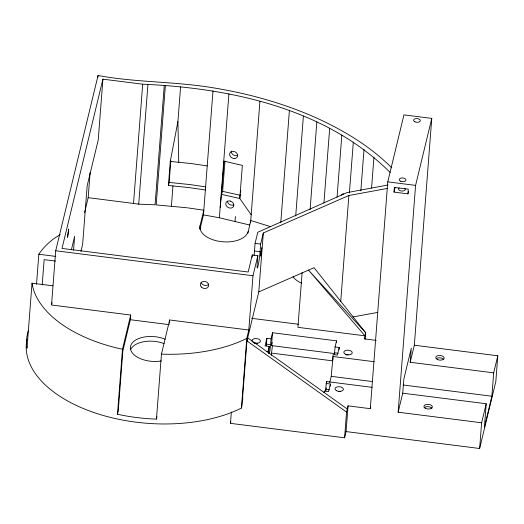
<?xml version="1.0" encoding="UTF-8"?>
<svg xmlns="http://www.w3.org/2000/svg" width="524" height="524" viewBox="0 0 524 524"><rect width="100%" height="100%" fill="white"/><g stroke="black" fill="none" stroke-linecap="round" stroke-linejoin="round"><path stroke-width="0.79" d="M52.872 285.816L32.023 283.176L27.025 348.178L26.927 347.681A126.566 69.856 4.4 0 1 28.375 330.447M36.523 284.316L38.835 254.251L39.496 253.203A126.566 69.856 4.4 0 1 53.959 238.61L60.253 234.542M42.202 284.918L44.147 259.649L55.439 261.076M391.69 167.811C371.313 147.244 346.233 131.95 320.177 119.668A266.493 147.087 4.4 0 0 214.087 87.96C175.651 81.351 136.45 82.648 98.06 75.502L55.708 250.767L51.535 305.014L130.699 315.042L130.338 319.719L122.865 350.838L118.221 411.163L117.481 414.248L121.378 415.08A126.566 69.856 4.4 0 0 152.392 418.945L156.46 419.102L157.01 416.79M73.563 250.217L74.631 236.357L71.388 249.771M84.547 212.711L88.183 197.672L90.115 172.52M97.936 77.126L98.06 75.502M390.125 172.429C325.587 108.272 230.665 88.039 142.705 84.2L102.914 79.163L98.237 139.96L87.154 185.817L82.654 244.276L80.932 251.422M164.248 85.563L155.071 204.819L138.722 204.15L133.528 203.456L142.705 84.2M117.481 414.248L122.485 349.239L130.699 315.042M138.722 204.15L147.899 84.895M165.368 85.648L156.191 204.904L186.97 207.773M205.369 189.983L189.236 187.625L168.42 185.483L170.274 161.399L177.918 121.522L180.59 86.801M168.42 185.483L169.16 182.424L170.831 160.75M171.413 206.056L172.966 185.83M156.46 419.102L161.458 354.093L169.652 319.981L248.815 330.009L252.987 275.762L257.841 255.666L252.28 254.959L248.16 272.008L62.009 248.428L102.914 79.163M169.409 323.098L169.652 319.981M199.893 228.549L200.129 225.431L203.81 210.209L187.677 207.851M199.958 229.348L203.45 214.886L212.986 90.953M249.621 224.993L219.379 217.788L228.916 93.855M220.178 207.38L221.475 194.352L222.635 191.358L224.94 161.392M235.047 221.226L235.407 216.55M370.697 407.096L370.311 408.681L348.054 405.858L346.076 431.579L344.569 437.802L230.494 423.346L231.366 411.962M247.97 233.069L250.747 220.512L270.279 226.551M250.564 222.851L259.924 101.256M252.103 257.238L252.28 254.959M26.927 339.369A126.566 69.856 4.4 0 0 95.394 413.036A126.566 69.856 4.4 0 0 237.758 409.84L241.426 408.058L246.791 338.373L248.815 330.009M387.301 188.463L348.879 195.491L263.323 232.977L258.791 291.907L246.948 340.901L241.95 405.91L241.426 408.058M247.439 341.078L247.688 337.856L347.288 409.034M254.042 255.516A10.69 0.793 -82.8 0 0 254.487 250.989L255.077 243.385L257.762 232.276L346.803 192.675L388.048 184.979M257.841 255.666L257.258 263.264A10.69 0.793 -82.8 0 0 257.972 266.362A10.69 0.793 -82.8 0 0 260.055 251.69L260.638 244.092L263.323 232.977M266.284 345.794A7.028 0.524 -82.8 0 0 266.428 344.15L266.88 338.308L271.052 338.838L272.526 332.747L336.519 340.855L336.395 342.46M266.88 338.308L265.039 345.919L269.212 346.449L268.76 352.292A7.028 0.524 -82.8 0 0 268.681 353.674M269.487 353.15A7.028 0.524 -82.8 0 0 270.6 344.681L271.052 338.838M280.766 222.641L289.386 110.688M334.718 353.615L271.537 345.604L272.526 332.747M271.262 355.495L272.388 345.906M295.713 215.901L303.389 116.112M302.125 272.565L297.907 327.33L364.979 335.832L308.505 270.115L365.713 332.786L365.221 339.211M310.097 209.607L316.837 121.987M323.93 202.926L329.675 128.295M337.063 197.142L341.844 134.995M324.264 392.555L324.382 391.094L328.555 391.625L330.395 384.007L326.216 383.483L325.771 389.325A7.028 0.524 -82.8 0 1 325.62 390.969M326.007 390.321L326.19 387.937M326.498 383.961L326.681 381.577L372.125 387.334M330.225 386.201L330.395 384.007M329.701 382.612L331.22 376.337L333.212 354.558L337.384 355.082L339.224 347.471L335.046 346.94L334.6 352.79A7.028 0.524 -82.8 0 1 334.45 354.434M332.76 360.401L332.982 357.479M340.724 301.483L348.879 195.491M349.403 192.924L353.314 142.07M339.054 349.665L339.224 347.471M360.839 190.867L364.023 149.491M344.569 437.802L346.554 412.08L348.054 405.858M371.562 188.057L373.933 157.233M370.311 408.681L387.767 181.861L403.952 114.874L431.776 118.398L414.327 345.218L410.207 362.267L493.68 372.846L497.8 355.796L414.327 345.218M394.002 192.092L394.362 187.415L408.275 189.184L407.914 193.86L394.002 192.092L395.109 187.527M398.142 412.205L402.74 393.177L486.213 403.749L481.615 422.783L398.142 412.205L415.591 185.385L431.776 118.398M402.74 393.177L403.814 379.147L411.288 348.237L410.207 362.267M346.076 431.579L479.63 448.498L481.615 422.783M486.213 403.749L484.412 427.132L491.879 396.229L493.68 372.846M497.8 355.796L495.822 381.518L479.63 448.498M240.28 194.483L239.776 198.485L251.186 214.788M240.477 192.878L240.778 190.481M51.725 304.234L52.105 302.669M230.494 423.346L230.874 421.774M242.488 398.895L242.854 397.369M242.311 401.233L242.861 398.947M269.212 346.449L267.928 351.774L266.349 351.578M271.537 345.604L272.27 342.565M324.009 392.614L324.382 391.094M326.216 383.483L326.681 381.577M335.046 346.94L336.519 340.855M407.914 193.86L408.465 191.574M246.791 338.373L243.123 340.155A126.566 69.856 4.4 0 1 165.23 354.237L161.458 354.093M258.791 291.907L314.059 267.685L365.713 332.786L364.239 338.871L376.166 340.384M352.947 316.935L377.765 312.396M169.16 182.424L189.989 184.579L205.683 186.872M170.274 161.399L191.09 163.54L207.222 165.898M387.767 181.861L415.591 185.385M88.183 197.672L133.528 203.456M255.077 243.385L260.638 244.092M254.487 250.989L260.055 251.69M55.708 250.767L252.987 275.762M38.835 254.251L55.793 256.4M251.631 318.33L298.549 324.277M130.338 319.719L169.291 324.657M266.428 344.15L270.6 344.681M334.6 352.79L338.078 353.228M332.747 356.458L374.136 361.704M271.832 353.137L332.589 360.833M403.166 384.989L491.879 396.229M331.22 376.337L372.61 381.577M325.771 389.325L329.249 389.764M203.45 214.886L219.379 217.788M122.485 349.239L118.85 348.46A126.566 69.856 4.4 0 1 32.776 287.041L32.023 283.176M222.635 191.358L240.189 195.275M246.948 340.901L346.554 412.08M177.918 121.522L178.736 162.178M208.729 284.132A4.218 3.504 13.6 0 1 204.439 285.331A4.218 3.504 13.6 0 1 201.151 282.318M161.431 360.931A22.499 12.419 4.4 0 1 130.496 346.606A22.499 12.419 4.4 0 1 165.165 339.224M130.659 349.574A22.499 12.419 4.4 0 1 164.091 343.613M237.778 155.202A4.218 3.413 29.1 0 1 235.866 155.654L234.811 155.51A4.218 3.413 29.1 0 1 231.202 151.023M233.678 204.917A4.218 3.413 29.1 0 1 227.377 201.216M341.517 195.197A4.218 2.568 63.8 0 1 342.401 194.096L343.056 193.919A4.218 2.568 63.8 0 1 343.796 194.004M248.088 231.51A24.235 13.375 4.4 0 1 220.938 241.59A24.235 13.375 4.4 0 1 200.129 225.431M338.308 391.382A4.218 2.325 4.4 0 1 340.462 391.657M346.076 354.945A4.218 2.325 4.4 0 1 348.231 354.905M252.876 342.12A4.218 2.325 4.4 0 1 255.312 338.55A4.218 2.325 4.4 0 1 260.33 341.602A4.218 2.325 4.4 0 1 253.655 342.591M254.251 343.312A4.218 2.325 4.4 0 1 257.474 343.489M301.719 283.235A23.567 13.008 4.4 0 1 293.014 276.665M436.446 358.54A4.218 2.325 4.4 0 1 443.671 359.457M424.086 407.908A4.218 2.325 4.4 0 1 427.977 406.676A4.218 2.325 4.4 0 1 431.861 408.327M404.554 188.175A3.373 1.86 4.4 0 1 404.155 190.671A3.373 1.86 4.4 0 1 399.602 190.422A3.373 1.86 4.4 0 1 399.209 187.893M67.576 236.37L67.668 237.431L68.69 229.073L67.576 236.37M260.631 255.096L260.723 256.164L261.745 247.806L260.631 255.096M224.03 161.15L221.475 194.352L239.776 198.485L242.376 165.401L224.03 161.15M234.254 158.543L233.2 158.399A4.218 3.413 29.1 0 1 230.147 152.543A4.218 3.413 29.1 0 1 236.959 153.467A4.218 3.413 29.1 0 1 234.254 158.543M230.567 201.131L229.512 200.908A4.218 3.413 29.1 0 0 226.27 205.663A4.218 3.413 29.1 0 0 233.075 207.111A4.218 3.413 29.1 0 0 230.567 201.131M201.373 287.073A4.218 3.504 13.6 0 0 208.473 286.386A4.218 3.504 13.6 0 0 203.698 281.44A4.218 3.504 13.6 0 0 201.373 287.073M336.65 390.76A4.218 2.325 4.4 0 0 343.384 389.581A4.218 2.325 4.4 0 0 337.6 386.81A4.218 2.325 4.4 0 0 336.65 390.76M345.48 354.224A4.218 2.325 4.4 0 0 352.213 353.038A4.218 2.325 4.4 0 0 346.43 350.268A4.218 2.325 4.4 0 0 345.48 354.224M437.396 359.516A4.218 2.325 4.4 0 0 444.136 358.331A4.218 2.325 4.4 0 0 438.352 355.56A4.218 2.325 4.4 0 0 437.396 359.516M425.586 408.386A4.218 2.325 4.4 0 0 432.326 407.2A4.218 2.325 4.4 0 0 426.543 404.43A4.218 2.325 4.4 0 0 425.586 408.386M400.546 181.186A3.373 1.86 4.4 0 0 405.936 180.243A3.373 1.86 4.4 0 0 401.312 178.022A3.373 1.86 4.4 0 0 400.546 181.186M414.897 121.81A3.373 1.86 4.4 0 0 420.287 120.867A3.373 1.86 4.4 0 0 415.656 118.647A3.373 1.86 4.4 0 0 414.897 121.81"/></g></svg>
